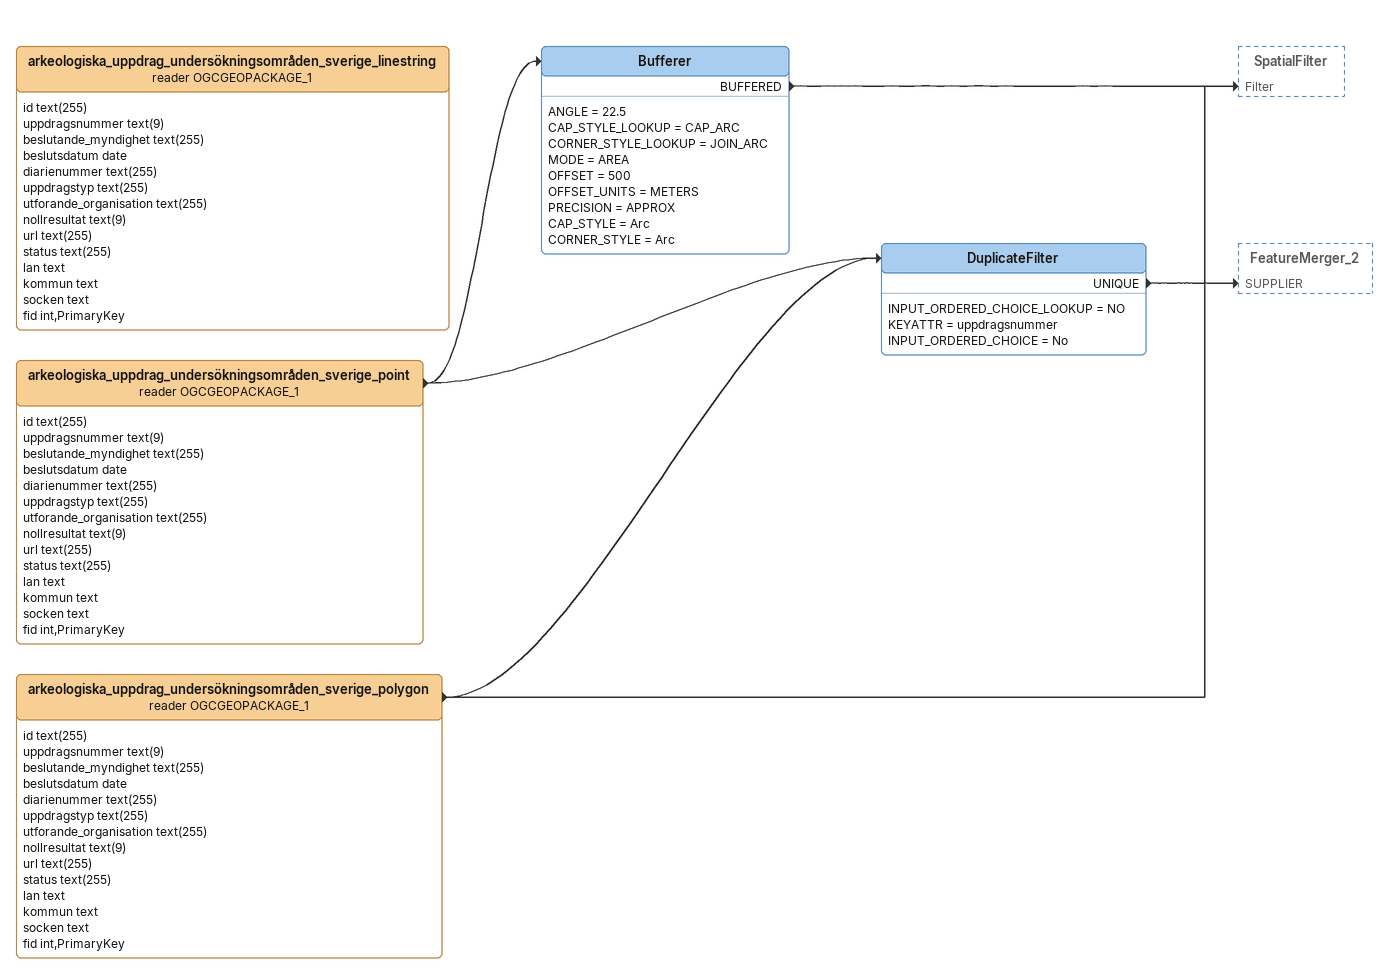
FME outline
arkeologiska_uppdrag_undersökningsområden_sverige_linestring (reader OGCGEOPACKAGE_1)
    attributes: id text(255), uppdragsnummer text(9), beslutande_myndighet text(255), beslutsdatum date, diarienummer text(255), uppdragstyp text(255), utforande_organisation text(255), nollresultat text(9), url text(255), status text(255), lan text, kommun text, socken text, fid int,PrimaryKey
arkeologiska_uppdrag_undersökningsområden_sverige_polygon (reader OGCGEOPACKAGE_1)
    attributes: id text(255), uppdragsnummer text(9), beslutande_myndighet text(255), beslutsdatum date, diarienummer text(255), uppdragstyp text(255), utforande_organisation text(255), nollresultat text(9), url text(255), status text(255), lan text, kommun text, socken text, fid int,PrimaryKey
    -> SpatialFilter [Filter]
    -> DuplicateFilter
arkeologiska_uppdrag_undersökningsområden_sverige_point (reader OGCGEOPACKAGE_1)
    attributes: id text(255), uppdragsnummer text(9), beslutande_myndighet text(255), beslutsdatum date, diarienummer text(255), uppdragstyp text(255), utforande_organisation text(255), nollresultat text(9), url text(255), status text(255), lan text, kommun text, socken text, fid int,PrimaryKey
    -> Bufferer
    -> DuplicateFilter
Bufferer
    ANGLE = 22.5
    CAP_STYLE_LOOKUP = CAP_ARC
    CORNER_STYLE_LOOKUP = JOIN_ARC
    MODE = AREA
    OFFSET = 500
    OFFSET_UNITS = METERS
    PRECISION = APPROX
    CAP_STYLE = Arc
    CORNER_STYLE = Arc
    BUFFERED -> SpatialFilter [Filter]
DuplicateFilter
    INPUT_ORDERED_CHOICE_LOOKUP = NO
    KEYATTR = uppdragsnummer
    INPUT_ORDERED_CHOICE = No
    UNIQUE -> FeatureMerger_2 [SUPPLIER]
